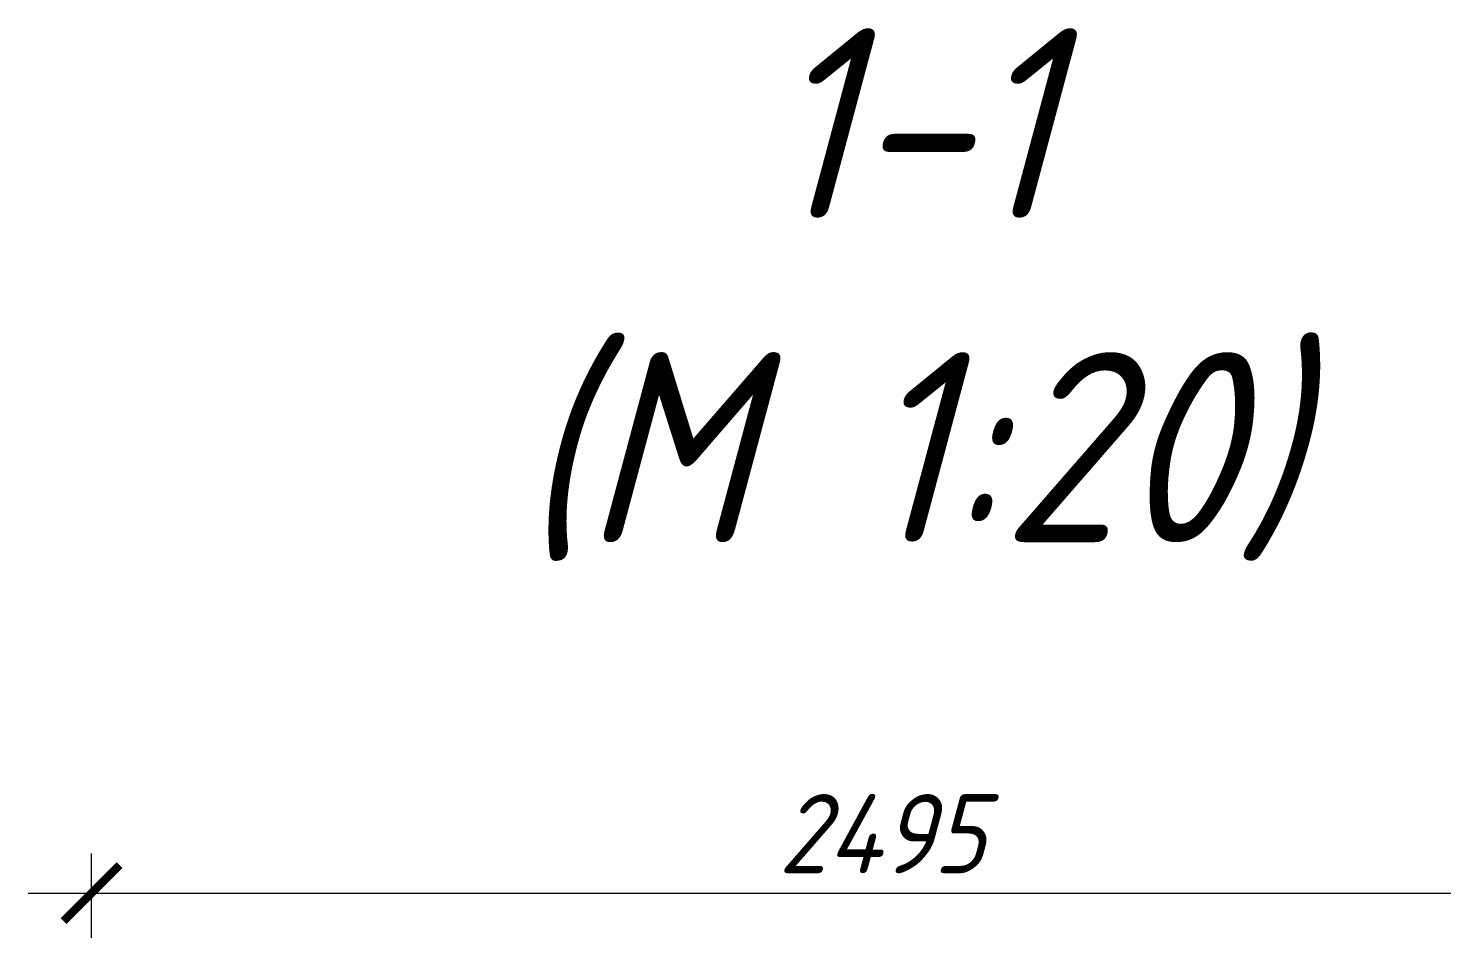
# Model space of a CAD drawing. Header units: millimetres. Extents: x 504091 to 2165846, y 135022 to 442887.
# Drawn here: x 879382 to 881614, y 258518 to 259940 of the extents above; entities that cross this region are included whole.
import ezdxf

# ---------------------------------------------------------------- set-up
doc = ezdxf.new("R2010")
doc.units = ezdxf.units.MM
doc.layers.get('Defpoints').update_dxf_attribs({"color": 255})
doc.layers.add('Аннотация', color=7, linetype='Continuous', lineweight=9)
doc.layers.add('Размеры КР', color=164, linetype='Continuous', lineweight=9)
doc.styles.add('GOST 2.304_new', font='isocpeur.ttf', dxfattribs={"width": 0.9, "oblique": 15})
doc.dimstyles.new('SPDS 1_50', dxfattribs={"dimscale": 50, "dimtxt": 2.5, "dimasz": 1.77, "dimexe": 1.25, "dimexo": 0.625, "dimtad": 1, "dimdec": 0, "dimrnd": 0.001, "dimzin": 9, "dimtxsty": 'GOST 2.304_new', "dimblk": 'ARCHTICK', "dimcen": 2.5, "dimdle": 2, "dimclrt": 256, "dimadec": 0, "dimazin": 2, "dimtfac": 0.75, "dimtdec": 0, "dimtmove": 1, "dimatfit": 3, "dimfxl": 0, "dimtolj": 1, "dimlwd": 9, "dimlwe": 9, "dimarcsym": 0})

# ---------------------------------------------------------------- blocks, each defined once
blk = doc.blocks.new('_ArchTick')
at = {"color": 0, "linetype": 'ByBlock', "const_width": 0.15}
blk.add_lwpolyline([(-0.5, -0.5), (0.5, 0.5)], dxfattribs=at)
blk = doc.blocks.new('*D1280')
at = {"layer": 'Defpoints', "color": 0, "lineweight": 20, "transparency": 16777216}
for p in [(881976.6, 258574.3), (879481.6, 258181.7), (881976.6, 258106.6)]:
    blk.add_point(p, dxfattribs=at)
at = {"layer": 'Размеры КР', "color": 0, "lineweight": 9, "transparency": 16777216}
for p, q in [((879481.6, 258213), (879481.6, 258636.8)), ((881976.6, 258137.8), (881976.6, 258636.8)), ((879381.6, 258574.3), (882076.6, 258574.3))]:
    blk.add_line(p, q, dxfattribs=at)
at = {"layer": 'Размеры КР', "color": 0, "lineweight": 9, "transparency": 16777216, "xscale": 88.5, "yscale": 88.5, "zscale": 88.5, "rotation": 180}
blk.add_blockref('_ArchTick', (879481.6, 258574.3), dxfattribs=at)
at = {"layer": 'Размеры КР', "color": 0, "lineweight": 9, "transparency": 16777216, "xscale": 88.5, "yscale": 88.5, "zscale": 88.5}
blk.add_blockref('_ArchTick', (881976.6, 258574.3), dxfattribs=at)
at = {"layer": 'Размеры КР', "lineweight": 20, "transparency": 16777216, "insert": (880729.1, 258668.1), "char_height": 125, "attachment_point": 5, "style": 'GOST 2.304_new'}
blk.add_mtext('\\A1;2495', dxfattribs=at)

msp = doc.modelspace()

# ---------------------------------------------------------------- texts
at = {"layer": 'Аннотация', "lineweight": 9, "insert": (876240.1354, 259939.8915), "char_height": 300, "attachment_point": 1, "line_spacing_factor": 1.022766, "style": 'GOST 2.304_new'}
msp.add_mtext_dynamic_manual_height_columns('\\pi4304.751;1-1\\P\\pi3743.826; (М 1:20)', width=9094.884455, gutter_width=2500, heights=[1983.7092], dxfattribs=at)

# ---------------------------------------------------------------- dimensions: what is measured, and where the dimension line sits
at = {"layer": 'Размеры КР', "lineweight": 20}
dim = msp.add_linear_dim(base=(881976.5767, 258574.3336), p1=(879481.5767, 258181.7404), p2=(881976.5767, 258106.5507), dimstyle='SPDS 1_50', dxfattribs=at)
dim.commit()
dim.dimension.update_dxf_attribs({"geometry": '*D1280', "text_midpoint": (880729.0767, 258668.0836)})

doc.saveas('drawing.dxf')
